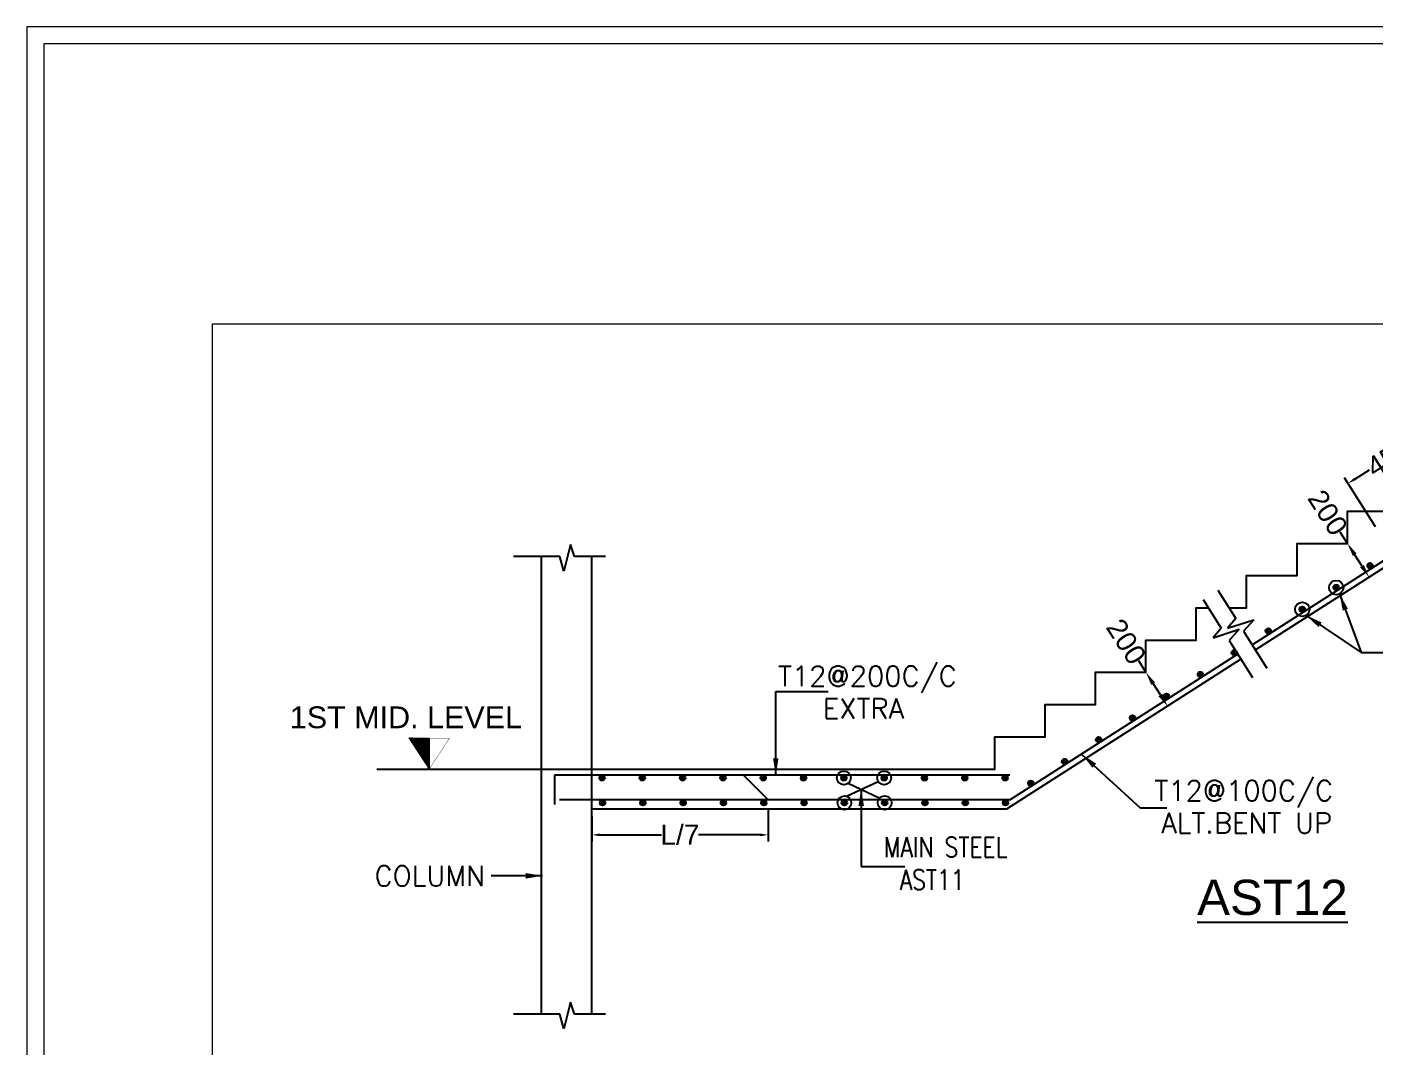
# Model space of a CAD drawing. Header units: metres. Extents: x 1798258 to 2151262, y -74142 to -14742.
# Drawn here: x 2067097 to 2087152, y -29915 to -14742 of the extents above; entities that cross this region are included whole.
import ezdxf
from ezdxf.enums import TextEntityAlignment as Align
from ezdxf.lldxf.tags import DXFTag

# ---------------------------------------------------------------- set-up
doc = ezdxf.new("R2010")
doc.units = ezdxf.units.M
doc.header["$MEASUREMENT"] = 0
for name, color, linetype in [('JW_  BAR', 221, 'Continuous'), ('JW_  SECTION', 4, 'Continuous'), ('JW_AREA', 2, 'Continuous'), ('JW_LEVEL', 7, 'Continuous')]:
    doc.layers.add(name, color=color, linetype=linetype)
doc.layers.add('JW_  TEMPLATE', color=7, linetype='Continuous', lineweight=0)
doc.layers.add('S-LINE-1', color=8, linetype='Continuous', lineweight=0)
doc.styles.add('new4', font='micross.ttf')
doc.styles.add('ROMANS', font='arial.ttf')
doc.styles.add('ROMANS-TITLE', font='ROMANS.shx', dxfattribs={"width": 0.8})
tags = doc.linetypes.add('HIDDEN', pattern=[0.375, 0.25, -0.125]).pattern_tags.tags
tags[6:7] = [DXFTag(74, 4), DXFTag(75, 0), DXFTag(340, '0'), DXFTag(46, 1.0), DXFTag(50, 0.0), DXFTag(44, 0.0), DXFTag(45, 0.0)]
tags[4:5] = [DXFTag(74, 4), DXFTag(75, 0), DXFTag(340, '0'), DXFTag(46, 1.0), DXFTag(50, 0.0), DXFTag(44, 0.0), DXFTag(45, 0.0)]
doc.dimstyles.new('100mm', dxfattribs={"dimscale": 100, "dimtxt": 1.5, "dimasz": 1.2, "dimexe": 1, "dimexo": 1, "dimgap": 0.09, "dimtad": 0, "dimdec": 0, "dimzin": 0, "dimdsep": 46, "dimtxsty": 'ROMANS', "dimcen": 0.09, "dimclrd": 8, "dimclre": 8, "dimclrt": 2, "dimadec": 0, "dimazin": 0, "dimtfac": 1, "dimtdec": 0, "dimtofl": 0, "dimtmove": 0, "dimatfit": 3, "dimfxl": 1, "dimtolj": 1, "dimtzin": 0, "dimarcsym": 0})

# ---------------------------------------------------------------- blocks, each defined once
blk = doc.blocks.new('*D42')
at = {"layer": 'Defpoints', "color": 0, "ltscale": 1500, "transparency": 16777216}
for p in [(2075506, -26391, -8968), (2078131, -26301, 0), (2078131, -26771)]:
    blk.add_point(p, dxfattribs=at)
at = {"layer": 'JW_  SECTION', "color": 8, "lineweight": -2, "ltscale": 1500, "transparency": 16777216}
for p, q in [((2078131, -26401), (2078131, -26871)), ((2075506, -26491), (2075506, -26871)), ((2075626, -26771), (2076543, -26771)), ((2078011, -26771), (2077094, -26771))]:
    blk.add_line(p, q, dxfattribs=at)
at = {"layer": 'JW_  SECTION', "color": 8, "ltscale": 1500, "transparency": 16777216}
for points in [[(2075626, -26751), (2075626, -26791), (2075506, -26771)], [(2078011, -26751), (2078011, -26791), (2078131, -26771)]]:
    blk.add_solid(points, dxfattribs=at)
at = {"layer": 'JW_  SECTION', "color": 2, "ltscale": 1500, "transparency": 16777216, "insert": (2076818, -26771), "char_height": 300, "attachment_point": 5, "style": 'ROMANS'}
blk.add_mtext('\\A1;L/7', dxfattribs=at)
blk = doc.blocks.new('*D43')
at = {"color": 8, "lineweight": -2, "transparency": 16777216}
for p, q in [((2083756, -24351), (2083648, -24182)), ((2083971, -24688), (2083863, -24519))]:
    blk.add_line(p, q, dxfattribs=at)
at = {"color": 8, "linetype": 'Continuous', "transparency": 16777216}
for points in [[(2083891, -24501), (2083835, -24537), (2083756, -24351)], [(2083999, -24670), (2083943, -24706), (2084079, -24856)]]:
    blk.add_solid(points, dxfattribs=at)
at = {"layer": 'Defpoints', "color": 0, "linetype": 'Continuous', "transparency": 16777216}
for p in [(2083756, -24351, 0), (2084079, -24856, 0), (2084079, -24856)]:
    blk.add_point(p, dxfattribs=at)
at = {"color": 2, "linetype": 'Continuous', "transparency": 16777216, "insert": (2083463, -23894), "char_height": 300, "attachment_point": 5, "rotation": 302.6192, "style": 'ROMANS'}
blk.add_mtext('\\A1;200', dxfattribs=at)
blk = doc.blocks.new('*D44')
at = {"layer": 'Defpoints', "color": 0, "ltscale": 1500, "transparency": 16777216}
for p in [(2087991, -20763), (2088453, -21494, 0), (2087227, -22270, 0)]:
    blk.add_point(p, dxfattribs=at)
at = {"layer": 'JW_  SECTION', "color": 8, "lineweight": -2, "ltscale": 1500, "transparency": 16777216}
for p, q in [((2087890, -20827), (2087670, -20966)), ((2088400, -21410), (2087938, -20679)), ((2087173, -22185), (2086711, -21454)), ((2086866, -21474), (2087085, -21336))]:
    blk.add_line(p, q, dxfattribs=at)
at = {"layer": 'JW_  SECTION', "color": 8, "ltscale": 1500, "transparency": 16777216}
for points in [[(2087879, -20810), (2087900, -20844), (2087991, -20763)], [(2086855, -21457), (2086877, -21491), (2086765, -21538)]]:
    blk.add_solid(points, dxfattribs=at)
at = {"layer": 'JW_  SECTION', "color": 2, "ltscale": 1500, "transparency": 16777216, "insert": (2087378, -21151), "char_height": 300, "attachment_point": 5, "rotation": 32.2929, "style": 'ROMANS'}
blk.add_mtext('\\A1;450', dxfattribs=at)
blk = doc.blocks.new('*D23')
at = {"color": 8, "lineweight": -2, "transparency": 16777216}
for p, q in [((2086756, -22431), (2086648, -22262)), ((2086971, -22768), (2086863, -22599))]:
    blk.add_line(p, q, dxfattribs=at)
at = {"color": 8, "linetype": 'Continuous', "transparency": 16777216}
for points in [[(2086891, -22581), (2086835, -22617), (2086756, -22431)], [(2086999, -22750), (2086943, -22786), (2087079, -22936)]]:
    blk.add_solid(points, dxfattribs=at)
at = {"layer": 'Defpoints', "color": 0, "linetype": 'Continuous', "transparency": 16777216}
for p in [(2086756, -22431, 0), (2087079, -22936, 0), (2087079, -22936)]:
    blk.add_point(p, dxfattribs=at)
at = {"color": 2, "linetype": 'Continuous', "transparency": 16777216, "insert": (2086463, -21974), "char_height": 300, "attachment_point": 5, "rotation": 302.6192, "style": 'ROMANS'}
blk.add_mtext('\\A1;200', dxfattribs=at)

msp = doc.modelspace()

# ---------------------------------------------------------------- hatches: boundary and pattern name
at = {"layer": 'JW_  BAR'}
h = msp.add_hatch(color=256, dxfattribs=at)
h.dxf.hatch_style = 1
edge = h.paths.add_edge_path()
edge.add_arc((2087092.7, -22763.9), 40.5, -180, 180, ccw=False)
h = msp.add_hatch(color=256, dxfattribs=at)
h.dxf.hatch_style = 1
edge = h.paths.add_edge_path()
edge.add_arc((2086587.6, -23087.6), 40.5, -180, 180, ccw=False)
h = msp.add_hatch(color=256, dxfattribs=at)
h.dxf.hatch_style = 1
edge = h.paths.add_edge_path()
edge.add_arc((2086082.4, -23411.4), 40.5, -180, 180, ccw=False)
h = msp.add_hatch(color=256, dxfattribs=at)
h.dxf.hatch_style = 1
edge = h.paths.add_edge_path()
edge.add_arc((2085577.3, -23735.2), 40.5, -180, 180, ccw=False)
h = msp.add_hatch(color=256, dxfattribs=at)
h.dxf.hatch_style = 1
edge = h.paths.add_edge_path()
edge.add_arc((2085072.1, -24059), 40.5, -180, 180, ccw=False)
h = msp.add_hatch(color=256, dxfattribs=at)
h.dxf.hatch_style = 1
edge = h.paths.add_edge_path()
edge.add_arc((2084567, -24382.8), 40.5, -180, 180, ccw=False)
h = msp.add_hatch(color=256, dxfattribs=at)
h.dxf.hatch_style = 1
edge = h.paths.add_edge_path()
edge.add_arc((2084061.9, -24706.5), 40.5, -180, 180, ccw=False)
h = msp.add_hatch(color=256, dxfattribs=at)
h.dxf.hatch_style = 1
edge = h.paths.add_edge_path()
edge.add_arc((2083556.7, -25030.3), 40.5, -180, 180, ccw=False)
h = msp.add_hatch(color=256, dxfattribs=at)
h.dxf.hatch_style = 1
edge = h.paths.add_edge_path()
edge.add_arc((2083051.6, -25354.1), 40.5, -180, 180, ccw=False)
h = msp.add_hatch(color=256, dxfattribs=at)
h.dxf.hatch_style = 1
edge = h.paths.add_edge_path()
edge.add_arc((2082546.4, -25677.9), 40.5, -180, 180, ccw=False)
h = msp.add_hatch(color=256, dxfattribs=at)
h.dxf.hatch_style = 1
edge = h.paths.add_edge_path()
edge.add_arc((2075659.2, -25923.1), 40.5, -180, 180, ccw=False)
h = msp.add_hatch(color=256, dxfattribs=at)
h.dxf.hatch_style = 1
edge = h.paths.add_edge_path()
edge.add_arc((2076259.2, -25923.1), 40.5, -180, 180, ccw=False)
h = msp.add_hatch(color=256, dxfattribs=at)
h.dxf.hatch_style = 1
edge = h.paths.add_edge_path()
edge.add_arc((2076859.2, -25923.1), 40.5, -180, 180, ccw=False)
h = msp.add_hatch(color=256, dxfattribs=at)
h.dxf.hatch_style = 1
edge = h.paths.add_edge_path()
edge.add_arc((2077459.2, -25923.1), 40.5, -180, 180, ccw=False)
h = msp.add_hatch(color=256, dxfattribs=at)
h.dxf.hatch_style = 1
edge = h.paths.add_edge_path()
edge.add_arc((2078059.2, -25923.1), 40.5, -180, 180, ccw=False)
h = msp.add_hatch(color=256, dxfattribs=at)
h.dxf.hatch_style = 1
edge = h.paths.add_edge_path()
edge.add_arc((2078659.2, -25923.1), 40.5, -180, 180, ccw=False)
h = msp.add_hatch(color=256, dxfattribs=at)
h.dxf.hatch_style = 1
edge = h.paths.add_edge_path()
edge.add_arc((2079259.2, -25923.1), 40.5, -180, 180, ccw=False)
h = msp.add_hatch(color=256, dxfattribs=at)
h.dxf.hatch_style = 1
edge = h.paths.add_edge_path()
edge.add_arc((2079859.2, -25923.1), 40.5, -180, 180, ccw=False)
h = msp.add_hatch(color=256, dxfattribs=at)
h.dxf.hatch_style = 1
edge = h.paths.add_edge_path()
edge.add_arc((2080459.2, -25923.1), 40.5, -180, 180, ccw=False)
h = msp.add_hatch(color=256, dxfattribs=at)
h.dxf.hatch_style = 1
edge = h.paths.add_edge_path()
edge.add_arc((2081059.2, -25923.1), 40.5, -180, 180, ccw=False)
h = msp.add_hatch(color=256, dxfattribs=at)
h.dxf.hatch_style = 1
edge = h.paths.add_edge_path()
edge.add_arc((2081659.2, -25923.1), 40.5, -180, 180, ccw=False)
h = msp.add_hatch(color=256, dxfattribs=at)
h.dxf.hatch_style = 1
edge = h.paths.add_edge_path()
edge.add_arc((2082041.3, -26001.7), 40.5, -180, 180, ccw=False)
h = msp.add_hatch(color=256, dxfattribs=at)
h.dxf.hatch_style = 1
edge = h.paths.add_edge_path()
edge.add_arc((2075666.7, -26293.7), 40.5, -180, 180, ccw=False)
h = msp.add_hatch(color=256, dxfattribs=at)
h.dxf.hatch_style = 1
edge = h.paths.add_edge_path()
edge.add_arc((2076266.7, -26293.7), 40.5, -180, 180, ccw=False)
h = msp.add_hatch(color=256, dxfattribs=at)
h.dxf.hatch_style = 1
edge = h.paths.add_edge_path()
edge.add_arc((2076866.7, -26293.7), 40.5, -180, 180, ccw=False)
h = msp.add_hatch(color=256, dxfattribs=at)
h.dxf.hatch_style = 1
edge = h.paths.add_edge_path()
edge.add_arc((2077466.7, -26293.7), 40.5, -180, 180, ccw=False)
h = msp.add_hatch(color=256, dxfattribs=at)
h.dxf.hatch_style = 1
edge = h.paths.add_edge_path()
edge.add_arc((2078066.7, -26293.7), 40.5, -180, 180, ccw=False)
h = msp.add_hatch(color=256, dxfattribs=at)
h.dxf.hatch_style = 1
edge = h.paths.add_edge_path()
edge.add_arc((2078666.7, -26293.7), 40.5, -180, 180, ccw=False)
h = msp.add_hatch(color=256, dxfattribs=at)
h.dxf.hatch_style = 1
edge = h.paths.add_edge_path()
edge.add_arc((2079266.7, -26293.7), 40.5, -180, 180, ccw=False)
h = msp.add_hatch(color=256, dxfattribs=at)
h.dxf.hatch_style = 1
edge = h.paths.add_edge_path()
edge.add_arc((2079866.7, -26293.7), 40.5, -180, 180, ccw=False)
h = msp.add_hatch(color=256, dxfattribs=at)
h.dxf.hatch_style = 1
edge = h.paths.add_edge_path()
edge.add_arc((2080466.7, -26293.7), 40.5, -180, 180, ccw=False)
h = msp.add_hatch(color=256, dxfattribs=at)
h.dxf.hatch_style = 1
edge = h.paths.add_edge_path()
edge.add_arc((2081066.7, -26293.7), 40.5, -180, 180, ccw=False)
h = msp.add_hatch(color=256, dxfattribs=at)
h.dxf.hatch_style = 1
edge = h.paths.add_edge_path()
edge.add_arc((2081666.7, -26293.7), 40.5, -180, 180, ccw=False)
at = {"layer": 'JW_LEVEL'}
h = msp.add_hatch(dxfattribs=at)
h.set_pattern_fill('ANSI31', color=1, scale=2, style=0)
h.set_pattern_definition([(45, (1262044.80683, 1048553.06105), (-0.176776695297, 0.176776695297), [])])
h.paths.add_polyline_path([(2073087.7, -25790.8), (2073087.7, -25329.7), (2072785.7, -25329.7)])

# ---------------------------------------------------------------- linework, layer by layer
at = {"layer": 'JW_  BAR', "ltscale": 1500}
for p, q in [((2085338.7, -23939.9, -54176), (2089676.6, -21163.6, -54176)), ((2081731.3, -26248.6, -54176), (2085121.5, -24078.9, -54176)), ((2081730.5, -25880.8, -54176), (2074950.1, -25880.8, -63144.1)), ((2074950.1, -25880.8, -63144.1), (2074950.1, -26317, -63144.1)), ((2077763.5, -25880.8, -54176), (2078131.3, -26248.6, -54176))]:
    msp.add_line(p, q, dxfattribs=at)
at = {"layer": 'JW_  BAR'}
for p, q in [((2087133.2, -22763.9, -54176), (2087052.2, -22763.9, -54176)), ((2087092.7, -22723.4, -54176), (2087092.7, -22804.4, -54176)), ((2086587.6, -23047.1, -54176), (2086587.6, -23128.1, -54176)), ((2086628.1, -23087.6, -54176), (2086547.1, -23087.6, -54176)), ((2086122.9, -23411.4, -54176), (2086041.9, -23411.4, -54176)), ((2086082.4, -23370.9, -54176), (2086082.4, -23451.9, -54176)), ((2085617.8, -23735.2, -54176), (2085536.8, -23735.2, -54176)), ((2085577.3, -23694.7, -54176), (2085577.3, -23775.7, -54176)), ((2085112.6, -24059, -54176), (2085031.6, -24059, -54176)), ((2085072.1, -24018.5, -54176), (2085072.1, -24099.5, -54176)), ((2084607.5, -24382.8, -54176), (2084526.5, -24382.8, -54176)), ((2084567, -24342.3, -54176), (2084567, -24423.3, -54176)), ((2084061.9, -24666, -54176), (2084061.9, -24747, -54176)), ((2084102.4, -24706.5, -54176), (2084021.4, -24706.5, -54176)), ((2083597.2, -25030.3, -54176), (2083516.2, -25030.3, -54176)), ((2083556.7, -24989.8, -54176), (2083556.7, -25070.8, -54176)), ((2083092.1, -25354.1, -54176), (2083011.1, -25354.1, -54176)), ((2083051.6, -25313.6, -54176), (2083051.6, -25394.6, -54176)), ((2082546.4, -25637.4, -54176), (2082546.4, -25718.4, -54176)), ((2082586.9, -25677.9, -54176), (2082505.9, -25677.9, -54176)), ((2075699.7, -25923.1, -54176), (2075618.7, -25923.1, -54176)), ((2075659.2, -25882.6, -54176), (2075659.2, -25963.6, -54176)), ((2076299.7, -25923.1, -54176), (2076218.7, -25923.1, -54176)), ((2076259.2, -25882.6, -54176), (2076259.2, -25963.6, -54176)), ((2076899.7, -25923.1, -54176), (2076818.7, -25923.1, -54176)), ((2076859.2, -25882.6, -54176), (2076859.2, -25963.6, -54176)), ((2077499.7, -25923.1, -54176), (2077418.7, -25923.1, -54176)), ((2077459.2, -25882.6, -54176), (2077459.2, -25963.6, -54176)), ((2078099.7, -25923.1, -54176), (2078018.7, -25923.1, -54176)), ((2078059.2, -25882.6, -54176), (2078059.2, -25963.6, -54176)), ((2078699.7, -25923.1, -54176), (2078618.7, -25923.1, -54176)), ((2078659.2, -25882.6, -54176), (2078659.2, -25963.6, -54176)), ((2079299.7, -25923.1, -54176), (2079218.7, -25923.1, -54176)), ((2079259.2, -25882.6, -54176), (2079259.2, -25963.6, -54176)), ((2079899.7, -25923.1, -54176), (2079818.7, -25923.1, -54176)), ((2079859.2, -25882.6, -54176), (2079859.2, -25963.6, -54176)), ((2080499.7, -25923.1, -54176), (2080418.7, -25923.1, -54176)), ((2080459.2, -25882.6, -54176), (2080459.2, -25963.6, -54176)), ((2081099.7, -25923.1, -54176), (2081018.7, -25923.1, -54176)), ((2081059.2, -25882.6, -54176), (2081059.2, -25963.6, -54176)), ((2081699.7, -25923.1, -54176), (2081618.7, -25923.1, -54176)), ((2081659.2, -25882.6, -54176), (2081659.2, -25963.6, -54176)), ((2082081.8, -26001.7, -54176), (2082000.8, -26001.7, -54176)), ((2082041.3, -25961.2, -54176), (2082041.3, -26042.2, -54176)), ((2075666.7, -26253.2, -54176), (2075666.7, -26334.2, -54176)), ((2076266.7, -26253.2, -54176), (2076266.7, -26334.2, -54176)), ((2076866.7, -26253.2, -54176), (2076866.7, -26334.2, -54176)), ((2077466.7, -26253.2, -54176), (2077466.7, -26334.2, -54176)), ((2078066.7, -26253.2, -54176), (2078066.7, -26334.2, -54176)), ((2078666.7, -26253.2, -54176), (2078666.7, -26334.2, -54176)), ((2079266.7, -26253.2, -54176), (2079266.7, -26334.2, -54176)), ((2079866.7, -26253.2, -54176), (2079866.7, -26334.2, -54176)), ((2080466.7, -26253.2, -54176), (2080466.7, -26334.2, -54176)), ((2081066.7, -26253.2, -54176), (2081066.7, -26334.2, -54176)), ((2081666.7, -26253.2, -54176), (2081666.7, -26334.2, -54176)), ((2075707.2, -26293.7, -54176), (2075626.2, -26293.7, -54176)), ((2076307.2, -26293.7, -54176), (2076226.2, -26293.7, -54176)), ((2076907.2, -26293.7, -54176), (2076826.2, -26293.7, -54176)), ((2077507.2, -26293.7, -54176), (2077426.2, -26293.7, -54176)), ((2078107.2, -26293.7, -54176), (2078026.2, -26293.7, -54176)), ((2078707.2, -26293.7, -54176), (2078626.2, -26293.7, -54176)), ((2079307.2, -26293.7, -54176), (2079226.2, -26293.7, -54176)), ((2079907.2, -26293.7, -54176), (2079826.2, -26293.7, -54176)), ((2080507.2, -26293.7, -54176), (2080426.2, -26293.7, -54176)), ((2081107.2, -26293.7, -54176), (2081026.2, -26293.7, -54176)), ((2081707.2, -26293.7, -54176), (2081626.2, -26293.7, -54176))]:
    msp.add_line(p, q, dxfattribs=at)
at = {"layer": 'JW_  BAR', "ltscale": 1500, "elevation": -54176, "flags": 128}
msp.add_lwpolyline([(2081731.3, -26248.6), (2075023.8, -26248.6)], dxfattribs=at)
at = {"layer": 'JW_  BAR'}
for centre in [(2087092.7, -22763.9, -54176), (2086587.6, -23087.6, -54176), (2086082.4, -23411.4, -54176), (2085577.3, -23735.2, -54176), (2085072.1, -24059, -54176), (2084567, -24382.8, -54176), (2084061.9, -24706.5, -54176), (2083556.7, -25030.3, -54176), (2083051.6, -25354.1, -54176), (2082546.4, -25677.9, -54176), (2075659.2, -25923.1, -54176), (2076259.2, -25923.1, -54176), (2076859.2, -25923.1, -54176), (2077459.2, -25923.1, -54176), (2078059.2, -25923.1, -54176), (2078659.2, -25923.1, -54176), (2079259.2, -25923.1, -54176), (2079859.2, -25923.1, -54176), (2080459.2, -25923.1, -54176), (2081059.2, -25923.1, -54176), (2081659.2, -25923.1, -54176), (2082041.3, -26001.7, -54176), (2075666.7, -26293.7, -54176), (2076266.7, -26293.7, -54176), (2076866.7, -26293.7, -54176), (2077466.7, -26293.7, -54176), (2078066.7, -26293.7, -54176), (2078666.7, -26293.7, -54176), (2079266.7, -26293.7, -54176), (2079866.7, -26293.7, -54176), (2080466.7, -26293.7, -54176), (2081066.7, -26293.7, -54176), (2081666.7, -26293.7, -54176)]:
    msp.add_circle(centre, 40.5, dxfattribs=at)
at = {"layer": 'JW_  SECTION', "color": 8, "ltscale": 4500}
for p, q in [((2075191.4, -22449.1, -54176), (2075091.2, -22846.2, -54176)), ((2075250.4, -22628, -54176), (2075191.4, -22449.1, -54176)), ((2075029.3, -22628, -54176), (2074338.6, -22628, -54176)), ((2075091.2, -22846.2, -54176), (2075029.3, -22628, -54176)), ((2075708.1, -22628, -54176), (2075250.4, -22628, -54176)), ((2084824.8, -23126.8, -45207.8), (2085092.4, -23550.2, -45207.8)), ((2084609.3, -23268.5, -45207.8), (2084876.9, -23691.9, -45207.8)), ((2085092.4, -23550.2, -45207.8), (2084972.7, -23695.7, -45207.8)), ((2084972.7, -23695.7, -45207.8), (2085361.9, -23568.2, -45207.8)), ((2085361.9, -23568.2, -45207.8), (2085210.5, -23737.1, -45207.8)), ((2084876.9, -23691.9, -45207.8), (2084757.2, -23837.4, -45207.8)), ((2084757.2, -23837.4, -45207.8), (2085146.4, -23710, -45207.8)), ((2085146.4, -23710, -45207.8), (2084995, -23878.8, -45207.8)), ((2085210.5, -23737.1, -45207.8), (2085558.1, -24287, -45207.8)), ((2084995, -23878.8, -45207.8), (2085342.6, -24428.7, -45207.8)), ((2075191.4, -29264, -54176), (2075091.2, -29661.1, -54176)), ((2075250.4, -29442.9, -54176), (2075191.4, -29264, -54176)), ((2075029.3, -29442.9, -54176), (2074338.6, -29442.9, -54176)), ((2075091.2, -29661.1, -54176), (2075029.3, -29442.9, -54176)), ((2075708.1, -29442.9, -54176), (2075250.4, -29442.9, -54176))]:
    msp.add_line(p, q, dxfattribs=at)
at = {"layer": 'JW_  SECTION', "ltscale": 1500}
for p, q in [((2074755.5, -29442.9, -54176), (2074755.5, -22628, -54176)), ((2075505.5, -29442.9, -54176), (2075505.5, -22628, -54176)), ((2081681.1, -26390.8, -54176), (2075505.5, -26390.8, -63144.1))]:
    msp.add_line(p, q, dxfattribs=at)
at = {"layer": 'JW_  SECTION', "color": 8, "linetype": 'HIDDEN', "ltscale": 700}
msp.add_line((2072305.8, -25790.8, -63144.1), (2075505.5, -25790.8, -63144.1), dxfattribs=at)
at = {"layer": 'JW_  SECTION', "ltscale": 1500, "elevation": -54176, "flags": 128}
for points in [[(2084991.7, -23390.8), (2085255.5, -23390.8), (2085255.5, -22910.8), (2086005.5, -22910.8), (2086005.5, -22430.8), (2086755.5, -22430.8), (2086755.5, -21950.8), (2087505.5, -21950.8), (2087505.5, -21470.8), (2088255.5, -21470.8), (2088255.5, -20990.8), (2096955.5, -20990.8)], [(2096955.5, -21590.8), (2089181.1, -21590.8), (2085388.2, -24018.2)], [(2083755.5, -24350.8), (2083755.5, -23870.8), (2084505.5, -23870.8), (2084505.5, -23390.8), (2084686.6, -23390.8)], [(2085171, -24157.3), (2081681.1, -26390.8)], [(2075505.5, -25790.8), (2081505.5, -25790.8), (2081505.5, -25310.8), (2082255.5, -25310.8), (2082255.5, -24830.8), (2083005.5, -24830.8), (2083005.5, -24350.8), (2083755.5, -24350.8), (2083755.5, -24350.8)]]:
    msp.add_lwpolyline(points, dxfattribs=at)
at = {"layer": 'JW_  SECTION', "color": 8, "ltscale": 1500}
for centre in [(2086588.7, -23089.4, -54176), (2086083.3, -23412.9, -54176)]:
    msp.add_circle(centre, 106.9, dxfattribs=at)
at = {"layer": 'JW_  TEMPLATE'}
for points in [[(2067097.3, -14742.3), (2067097.3, -74142.3), (2151197.3, -74142.3), (2151197.3, -14742.3)], [(2067347.3, -14992.3), (2067347.3, -73892.3), (2150947.3, -73892.3), (2150947.3, -14992.3)]]:
    msp.add_lwpolyline(points, close=True, dxfattribs=at)
at = {"layer": 'JW_AREA', "color": 8, "ltscale": 1500}
for p, q in [((2079298.8, -26196.3, -54176), (2079772.2, -25977.5, -54176)), ((2079323.2, -26003.3, -54176), (2079792.3, -26223.1, -54176))]:
    msp.add_line(p, q, dxfattribs=at)
for centre in [(2079259.2, -25923.1, -54176), (2079859.2, -25923.1, -54176), (2079266.7, -26293.7, -54176), (2079866.7, -26293.7, -54176)]:
    msp.add_circle(centre, 102.6, dxfattribs=at)
at = {"layer": 'JW_LEVEL', "color": 7}
msp.add_line((2073087.7, -25790.8, -63144.1), (2073087.7, -25329.7, -63144.1), dxfattribs=at)
at = {"layer": 'JW_LEVEL', "color": 7, "const_width": 5, "elevation": -54176}
msp.add_lwpolyline([(2073389.6, -25329.7), (2072785.7, -25329.7), (2073087.7, -25790.8), (2073087.7, -25790.8)], close=True, dxfattribs=at)
at = {"layer": 'S-LINE-1'}
msp.add_lwpolyline([(2069861.9, -19163.9), (2103408.7, -19163.9), (2103408.7, -55766.9), (2069861.9, -55766.9)], close=True, dxfattribs=at)

# ---------------------------------------------------------------- texts
at = {"style": 'new4'}
msp.add_text('%%UAST12', height=525, dxfattribs=at).set_placement((2085639.4, -27701.3, -54176), align=Align.MIDDLE)
at = {"layer": 'JW_  SECTION', "color": 2, "style": 'ROMANS-TITLE'}
for s, p in [('T12@200C/C ', (2079712.9, -24407.7, -67753.9)), ('EXTRA', (2079550.8, -24889.5, -67753.9)), ('T12@100C/C ', (2085315.4, -26112.1, -63144.1)), (' ALT.BENT UP', (2085153.3, -26594, -63144.1)), ('COLUMN', (2073095.3, -27382.1, -54176))]:
    msp.add_text(s, height=300, dxfattribs=at).set_placement(p, align=Align.MIDDLE_CENTER)
at = {"layer": 'JW_  SECTION', "color": 2, "char_height": 300, "attachment_point": 1, "style": 'ROMANS-TITLE'}
for s, insert in [('MAIN STEEL ', (2079853, -26804.3, -54176)), ('AST11', (2080090, -27291, -54176))]:
    msp.add_mtext(s, dxfattribs=dict(at, insert=insert))
at = {"layer": 'JW_LEVEL', "color": 100, "style": 'new4'}
msp.add_text('1ST MID. LEVEL', height=325, dxfattribs=at).set_placement((2071010.9, -25183.3, -63144.1))

# ---------------------------------------------------------------- dimensions: what is measured, and where the dimension line sits
at = {"linetype": 'Continuous'}
for base, p1, p2, picture, middle in [((2087079, -22936.2, -54176), (2086755.5, -22430.8, -54176), (2087079, -22936.2, -54176), '*D23', (2086463.1, -21973.9, -54176)), ((2084079, -24856.2, -54176), (2083755.5, -24350.8, -54176), (2084079, -24856.2, -54176), '*D43', (2083463.1, -23893.9, -54176))]:
    dim = msp.add_linear_dim(base=base, p1=p1, p2=p2, angle=302.61924, text='200', dimstyle='100mm', override={"dimtxt": 3, "dimasz": 2, "dimfxl": 0.18}, dxfattribs=at)
    dim.commit()
    dim.dimension.update_dxf_attribs({"geometry": picture, "text_midpoint": middle, "dimtype": 161})
at = {"layer": 'JW_  SECTION', "ltscale": 1500}
dim = msp.add_aligned_dim(p1=(2087226.6, -22269.5, -54176), p2=(2088453.3, -21494.3, -54176), distance=864.9, text='450', dimstyle='100mm', override={"dimtxt": 3}, dxfattribs=at)
dim.commit()
dim.dimension.update_dxf_attribs({"geometry": '*D44', "text_midpoint": (2087377.9, -21150.8, -54176)})
dim = msp.add_linear_dim(base=(2078131.3, -26770.5, -54176), p1=(2075505.5, -26390.8, -63144.1), p2=(2078131.3, -26300.8, -54176), text='L/7', dimstyle='100mm', override={"dimtxt": 3}, dxfattribs=at)
dim.commit()
dim.dimension.update_dxf_attribs({"geometry": '*D42', "text_midpoint": (2076818.4, -26770.5, -54176)})

# ---------------------------------------------------------------- leaders
at = {"layer": 'JW_  SECTION', "ltscale": 4500}
for points in [[(2086638.3, -23184.1, -54176), (2086958.9, -24054.6, -54176)], [(2086141, -23502.9, -54176), (2086958.9, -24054.6, -54176), (2087694, -24054.6, -54176)], [(2078245.3, -25880.8, -58785.7), (2078245.3, -24635.3, -58785.7), (2079026.8, -24635.3, -58785.7)], [(2082803.7, -25573.3, -45207.8), (2083671.8, -26369, -45207.8), (2084068.2, -26369, -45207.8)], [(2079517, -26091.8, -54176), (2079517, -27241.8, -54176), (2080165.4, -27241.8, -54176)], [(2074771.7, -27380.9, -45207.8), (2074006, -27380.9, -45207.8)]]:
    msp.add_leader(points, dimstyle='100mm', override={"dimasz": 2.5, "dimfxl": 0.18, "dimtfill": 1, "dimarcsym": 2}, dxfattribs=at)

doc.saveas('drawing.dxf')
